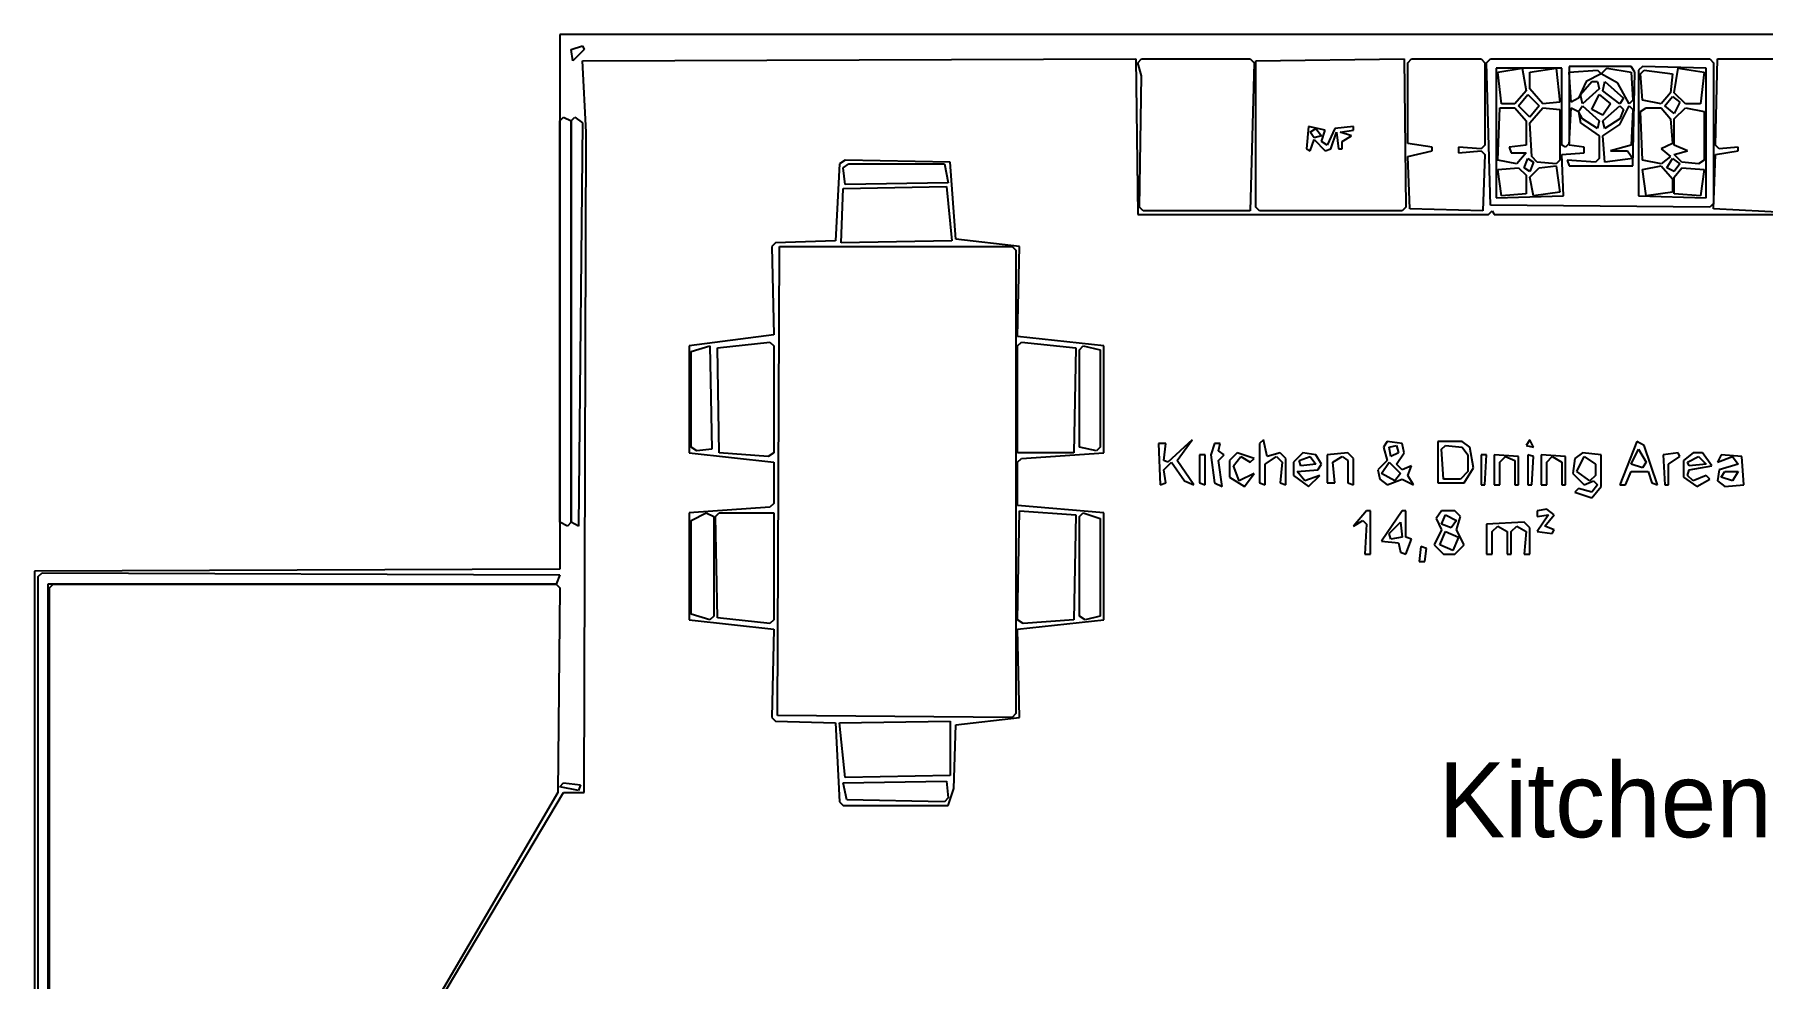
# Model space of a CAD drawing. Extents: x 0 to 12.1, y 0.3 to 7.9.
# Drawn here: x 0.01 to 6.48, y 4.32 to 7.85 of the extents above; entities that cross this region are included whole.
import ezdxf
from ezdxf.enums import TextEntityAlignment as Align

# ---------------------------------------------------------------- set-up
doc = ezdxf.new("R2010")
doc.units = 0
for name, color, linetype in [('A-ANNO', 3, 'Continuous'), ('A-FURN', 30, 'Continuous'), ('A-WALL', 7, 'Continuous')]:
    doc.layers.add(name, color=color, linetype=linetype)

msp = doc.modelspace()

# ---------------------------------------------------------------- linework, layer by layer
at = {"layer": 'A-FURN'}
for p, q in [((2.564125, 6.680775), (2.760825, 6.70185)), ((2.57115, 6.287375), (2.564125, 6.680775)), ((2.760825, 6.70185), (2.774875, 6.6878)), ((2.774875, 6.6878), (2.774875, 6.287375)), ((3.688125, 6.6878), (3.702175, 6.70185)), ((3.688125, 6.287375), (3.688125, 6.6878)), ((3.702175, 6.70185), (3.9059, 6.680775)), ((3.9059, 6.680775), (3.898875, 6.287375)), ((3.91995, 6.67375), (3.934, 6.6878)), ((3.91995, 6.30845), (3.91995, 6.67375)), ((3.934, 6.6878), (3.997225, 6.67375)), ((3.997225, 6.67375), (3.997225, 6.30845)), ((2.7538, 6.273325), (2.57115, 6.287375)), ((2.774875, 6.287375), (2.7538, 6.273325)), ((3.898875, 6.287375), (3.688125, 6.287375)), ((3.983175, 6.2944), (3.91995, 6.30845)), ((3.997225, 6.30845), (3.983175, 6.2944)), ((4.2431, 6.3225), (4.215, 6.3225)), ((4.215, 6.3225), (4.222025, 6.16795)), ((4.236075, 6.259275), (4.2431, 6.3225)), ((4.34145, 6.33655), (4.250125, 6.25225)), ((4.28525, 6.259275), (4.34145, 6.33655)), ((4.36955, 6.28035), (4.36955, 6.174975)), ((4.390625, 6.28035), (4.36955, 6.28035)), ((4.390625, 6.16795), (4.390625, 6.28035)), ((4.42575, 6.3225), (4.4117, 6.28035)), ((4.4117, 6.28035), (4.42575, 6.174975)), ((4.446825, 6.3225), (4.42575, 6.3225)), ((4.4398, 6.2944), (4.446825, 6.3225)), ((4.460875, 6.28035), (4.4398, 6.2944)), ((4.4398, 6.259275), (4.460875, 6.28035)), ((4.51005, 6.287375), (4.48195, 6.259275)), ((4.573275, 6.2663), (4.51005, 6.287375)), ((4.6084, 6.33655), (4.59435, 6.3225)), ((4.59435, 6.3225), (4.59435, 6.174975)), ((4.62245, 6.273325), (4.6084, 6.33655)), ((4.671625, 6.287375), (4.62245, 6.273325)), ((4.6927, 6.2663), (4.671625, 6.287375)), ((4.755925, 6.287375), (4.7208, 6.25225)), ((4.8051, 6.28035), (4.755925, 6.287375)), ((4.826175, 6.245225), (4.8051, 6.28035)), ((4.924525, 6.287375), (4.84725, 6.28035)), ((4.84725, 6.28035), (4.84725, 6.174975)), ((4.9456, 6.2663), (4.924525, 6.287375)), ((5.07205, 6.329525), (5.058, 6.30845)), ((5.058, 6.30845), (5.07205, 6.259275)), ((5.12825, 6.3225), (5.07205, 6.329525)), ((5.079075, 6.30845), (5.107175, 6.315475)), ((5.0861, 6.273325), (5.079075, 6.30845)), ((5.1142, 6.287375), (5.0861, 6.273325)), ((5.107175, 6.315475), (5.1142, 6.287375)), ((5.107175, 6.245225), (5.135275, 6.287375)), ((5.135275, 6.287375), (5.12825, 6.3225)), ((5.261725, 6.329525), (5.261725, 6.174975)), ((5.35305, 6.329525), (5.261725, 6.329525)), ((5.275775, 6.301425), (5.289825, 6.315475)), ((5.2828, 6.189025), (5.275775, 6.301425)), ((5.289825, 6.315475), (5.35305, 6.30845)), ((5.38115, 6.30845), (5.35305, 6.329525)), ((5.35305, 6.30845), (5.374125, 6.28035)), ((5.374125, 6.28035), (5.374125, 6.217125)), ((5.3952, 6.231175), (5.38115, 6.30845)), ((5.4233, 6.28035), (5.4233, 6.16795)), ((5.444375, 6.28035), (5.4233, 6.28035)), ((5.43735, 6.16795), (5.444375, 6.28035)), ((5.472475, 6.28035), (5.472475, 6.16795)), ((5.5638, 6.273325), (5.472475, 6.28035)), ((5.60595, 6.33655), (5.5919, 6.315475)), ((5.5919, 6.315475), (5.62, 6.30845)), ((5.598925, 6.28035), (5.598925, 6.16795)), ((5.62, 6.273325), (5.598925, 6.28035)), ((5.62, 6.30845), (5.60595, 6.33655)), ((5.6481, 6.28035), (5.6481, 6.16795)), ((5.739425, 6.273325), (5.6481, 6.28035)), ((5.80265, 6.287375), (5.77455, 6.2663)), ((5.8729, 6.28035), (5.80265, 6.287375)), ((5.8729, 6.160925), (5.8729, 6.28035)), ((6.006375, 6.329525), (5.94315, 6.16795)), ((5.9853, 6.245225), (6.0134, 6.301425)), ((6.034475, 6.315475), (6.006375, 6.329525)), ((6.0134, 6.301425), (6.0415, 6.25225)), ((6.08365, 6.16795), (6.034475, 6.315475)), ((6.160925, 6.287375), (6.104725, 6.28035)), ((6.104725, 6.28035), (6.11175, 6.16795)), ((6.16795, 6.273325), (6.160925, 6.287375)), ((6.217125, 6.287375), (6.182, 6.259275)), ((6.25225, 6.287375), (6.217125, 6.287375)), ((6.287375, 6.2382), (6.25225, 6.287375)), ((6.3225, 6.28035), (6.30845, 6.25225)), ((6.399775, 6.273325), (6.3225, 6.28035)), ((4.250125, 6.25225), (4.236075, 6.259275)), ((4.236075, 6.22415), (4.264175, 6.25225)), ((4.2431, 6.174975), (4.236075, 6.22415)), ((4.264175, 6.25225), (4.31335, 6.182)), ((4.348475, 6.16795), (4.28525, 6.259275)), ((4.45385, 6.160925), (4.4398, 6.259275)), ((4.48195, 6.259275), (4.48195, 6.19605)), ((4.496, 6.2382), (4.5241, 6.273325)), ((4.517075, 6.182), (4.496, 6.2382)), ((4.5241, 6.273325), (4.559225, 6.25225)), ((4.559225, 6.25225), (4.573275, 6.2663)), ((4.615425, 6.245225), (4.657575, 6.273325)), ((4.615425, 6.16795), (4.615425, 6.245225)), ((4.657575, 6.273325), (4.67865, 6.25225)), ((4.67865, 6.25225), (4.671625, 6.174975)), ((4.6927, 6.16795), (4.6927, 6.2663)), ((4.7208, 6.25225), (4.7208, 6.203075)), ((4.73485, 6.217125), (4.812125, 6.22415)), ((4.76295, 6.182), (4.73485, 6.217125)), ((4.741875, 6.259275), (4.784025, 6.273325)), ((4.7489, 6.2382), (4.741875, 6.259275)), ((4.8051, 6.245225), (4.7489, 6.2382)), ((4.784025, 6.273325), (4.8051, 6.245225)), ((4.812125, 6.22415), (4.826175, 6.245225)), ((4.868325, 6.25225), (4.90345, 6.273325)), ((4.87535, 6.174975), (4.868325, 6.25225)), ((4.90345, 6.273325), (4.924525, 6.259275)), ((4.924525, 6.259275), (4.924525, 6.174975)), ((4.9456, 6.16795), (4.9456, 6.2663)), ((5.07205, 6.259275), (5.036925, 6.22415)), ((5.036925, 6.22415), (5.04395, 6.189025)), ((5.050975, 6.2101), (5.079075, 6.25225)), ((5.079075, 6.25225), (5.121225, 6.2101)), ((5.12825, 6.22415), (5.107175, 6.245225)), ((5.163375, 6.2382), (5.12825, 6.22415)), ((5.149325, 6.203075), (5.163375, 6.2382)), ((5.374125, 6.217125), (5.346025, 6.189025)), ((5.360075, 6.174975), (5.3952, 6.231175)), ((5.49355, 6.25225), (5.514625, 6.273325)), ((5.49355, 6.16795), (5.49355, 6.25225)), ((5.514625, 6.273325), (5.54975, 6.259275)), ((5.54975, 6.259275), (5.54975, 6.16795)), ((5.5638, 6.16795), (5.5638, 6.273325)), ((5.612975, 6.16795), (5.62, 6.273325)), ((5.669175, 6.25225), (5.69025, 6.273325)), ((5.669175, 6.16795), (5.669175, 6.25225)), ((5.69025, 6.273325), (5.725375, 6.25225)), ((5.725375, 6.25225), (5.725375, 6.16795)), ((5.739425, 6.16795), (5.739425, 6.273325)), ((5.77455, 6.2663), (5.767525, 6.2101)), ((5.781575, 6.217125), (5.809675, 6.273325)), ((5.83075, 6.182), (5.781575, 6.217125)), ((5.809675, 6.273325), (5.851825, 6.245225)), ((5.851825, 6.245225), (5.851825, 6.203075)), ((5.964225, 6.16795), (5.9853, 6.217125)), ((6.02745, 6.231175), (5.9853, 6.245225)), ((5.9853, 6.217125), (6.048525, 6.217125)), ((6.0415, 6.25225), (6.02745, 6.231175)), ((6.048525, 6.217125), (6.062575, 6.174975)), ((6.1258, 6.245225), (6.16795, 6.273325)), ((6.1258, 6.16795), (6.1258, 6.245225)), ((6.182, 6.259275), (6.182, 6.19605)), ((6.19605, 6.25225), (6.2382, 6.273325)), ((6.203075, 6.2382), (6.19605, 6.25225)), ((6.19605, 6.203075), (6.203075, 6.22415)), ((6.2663, 6.245225), (6.203075, 6.2382)), ((6.203075, 6.22415), (6.287375, 6.2382)), ((6.2382, 6.273325), (6.2663, 6.245225)), ((6.30845, 6.25225), (6.36465, 6.273325)), ((6.315475, 6.22415), (6.30845, 6.182)), ((6.385725, 6.245225), (6.315475, 6.22415)), ((6.3225, 6.19605), (6.33655, 6.217125)), ((6.33655, 6.217125), (6.385725, 6.217125)), ((6.36465, 6.273325), (6.385725, 6.245225)), ((6.385725, 6.217125), (6.36465, 6.182)), ((6.4068, 6.16795), (6.399775, 6.273325)), ((4.222025, 6.16795), (4.2431, 6.174975)), ((4.31335, 6.182), (4.348475, 6.16795)), ((4.36955, 6.174975), (4.390625, 6.16795)), ((4.42575, 6.174975), (4.45385, 6.160925)), ((4.48195, 6.19605), (4.53815, 6.160925)), ((4.573275, 6.2101), (4.517075, 6.182)), ((4.53815, 6.160925), (4.573275, 6.2101)), ((4.59435, 6.174975), (4.615425, 6.16795)), ((4.671625, 6.174975), (4.6927, 6.16795)), ((4.7208, 6.203075), (4.777, 6.160925)), ((4.81915, 6.203075), (4.76295, 6.182)), ((4.777, 6.160925), (4.81915, 6.203075)), ((4.84725, 6.174975), (4.87535, 6.174975)), ((4.924525, 6.174975), (4.9456, 6.16795)), ((5.04395, 6.189025), (5.07205, 6.16795)), ((5.10015, 6.182), (5.050975, 6.2101)), ((5.07205, 6.16795), (5.12825, 6.189025)), ((5.121225, 6.2101), (5.10015, 6.182)), ((5.12825, 6.189025), (5.1704, 6.16795)), ((5.1704, 6.16795), (5.149325, 6.203075)), ((5.261725, 6.174975), (5.360075, 6.174975)), ((5.346025, 6.189025), (5.2828, 6.189025)), ((5.4233, 6.16795), (5.43735, 6.16795)), ((5.472475, 6.16795), (5.49355, 6.16795)), ((5.54975, 6.16795), (5.5638, 6.16795)), ((5.598925, 6.16795), (5.612975, 6.16795)), ((5.6481, 6.16795), (5.669175, 6.16795)), ((5.725375, 6.16795), (5.739425, 6.16795)), ((5.767525, 6.2101), (5.809675, 6.16795)), ((5.7886, 6.1539), (5.77455, 6.13985)), ((5.837775, 6.13985), (5.7886, 6.1539)), ((5.809675, 6.16795), (5.8448, 6.182)), ((5.851825, 6.203075), (5.83075, 6.182)), ((5.85885, 6.16795), (5.837775, 6.13985)), ((5.837775, 6.118775), (5.8729, 6.160925)), ((5.8448, 6.182), (5.85885, 6.16795)), ((5.94315, 6.16795), (5.964225, 6.16795)), ((6.062575, 6.174975), (6.08365, 6.16795)), ((6.11175, 6.16795), (6.1258, 6.16795)), ((6.182, 6.19605), (6.231175, 6.160925)), ((6.217125, 6.182), (6.19605, 6.203075)), ((6.2663, 6.203075), (6.217125, 6.182)), ((6.231175, 6.160925), (6.28035, 6.189025)), ((6.28035, 6.189025), (6.2663, 6.203075)), ((6.30845, 6.182), (6.33655, 6.160925)), ((6.36465, 6.182), (6.3225, 6.19605)), ((6.33655, 6.160925), (6.4068, 6.16795)), ((5.77455, 6.13985), (5.837775, 6.118775)), ((2.5571, 6.048525), (2.57115, 6.062575)), ((2.564125, 5.669175), (2.5571, 6.048525)), ((2.57115, 6.062575), (2.774875, 6.062575)), ((2.774875, 6.062575), (2.774875, 5.66215)), ((3.688125, 5.66215), (3.69515, 6.0696)), ((3.69515, 6.0696), (3.9059, 6.05555)), ((3.9059, 6.05555), (3.898875, 5.66215)), ((3.91995, 6.048525), (3.934, 6.062575)), ((3.91995, 5.6762), (3.91995, 6.048525)), ((3.934, 6.062575), (3.997225, 6.0415)), ((3.997225, 6.0415), (3.997225, 5.6762)), ((4.994775, 6.0696), (4.9456, 6.0134)), ((4.9456, 6.0134), (4.980725, 6.034475)), ((4.980725, 6.034475), (4.994775, 6.020425)), ((4.994775, 6.020425), (4.98775, 5.908025)), ((5.008825, 6.0696), (4.994775, 6.0696)), ((5.008825, 5.908025), (5.008825, 6.0696)), ((5.12825, 6.0696), (5.050975, 5.9572)), ((5.079075, 5.9853), (5.121225, 6.02745)), ((5.121225, 6.02745), (5.12825, 5.97125)), ((5.1423, 6.0696), (5.12825, 6.0696)), ((5.1423, 5.97125), (5.1423, 6.0696)), ((5.275775, 6.0696), (5.2547, 6.0415)), ((5.2547, 6.0415), (5.275775, 5.99935)), ((5.32495, 6.0696), (5.275775, 6.0696)), ((5.275775, 6.020425), (5.289825, 6.05555)), ((5.3109, 6.006375), (5.275775, 6.020425)), ((5.289825, 6.05555), (5.331975, 6.034475)), ((5.331975, 6.034475), (5.3109, 6.006375)), ((5.346025, 6.048525), (5.32495, 6.0696)), ((5.331975, 5.99935), (5.346025, 6.048525)), ((5.584875, 6.02745), (5.444375, 6.020425)), ((5.444375, 6.020425), (5.444375, 5.908025)), ((5.60595, 6.006375), (5.584875, 6.02745)), ((5.669175, 6.076625), (5.63405, 6.0696)), ((5.63405, 6.0696), (5.63405, 6.048525)), ((5.63405, 6.048525), (5.6762, 6.05555)), ((5.6762, 6.05555), (5.63405, 5.992325)), ((5.66215, 6.0134), (5.697275, 6.05555)), ((5.697275, 6.05555), (5.669175, 6.076625)), ((5.050975, 5.9572), (5.1142, 5.950175)), ((5.0861, 5.964225), (5.079075, 5.9853)), ((5.12825, 5.97125), (5.0861, 5.964225)), ((5.163375, 5.964225), (5.1423, 5.97125)), ((5.1423, 5.908025), (5.163375, 5.964225)), ((5.275775, 5.99935), (5.247675, 5.94315)), ((5.26875, 5.94315), (5.289825, 5.992325)), ((5.289825, 5.992325), (5.339, 5.97125)), ((5.339, 5.97125), (5.317925, 5.922075)), ((5.360075, 5.94315), (5.331975, 5.99935)), ((5.46545, 5.992325), (5.486525, 6.0134)), ((5.46545, 5.908025), (5.46545, 5.992325)), ((5.486525, 6.0134), (5.52165, 5.992325)), ((5.52165, 5.992325), (5.52165, 5.908025)), ((5.5357, 5.992325), (5.556775, 6.0134)), ((5.5357, 5.908025), (5.5357, 5.992325)), ((5.556775, 6.0134), (5.5919, 5.992325)), ((5.5919, 5.992325), (5.584875, 5.908025)), ((5.60595, 5.908025), (5.60595, 6.006375)), ((5.63405, 5.992325), (5.69025, 5.9853)), ((5.697275, 5.99935), (5.66215, 6.0134)), ((5.69025, 5.9853), (5.697275, 5.99935)), ((4.98775, 5.908025), (5.008825, 5.908025)), ((5.1142, 5.950175), (5.121225, 5.91505)), ((5.121225, 5.91505), (5.1423, 5.908025)), ((5.1985, 5.936125), (5.191475, 5.879925)), ((5.219575, 5.9291), (5.1985, 5.936125)), ((5.21255, 5.879925), (5.219575, 5.9291)), ((5.247675, 5.94315), (5.2828, 5.908025)), ((5.317925, 5.922075), (5.26875, 5.94315)), ((5.2828, 5.908025), (5.32495, 5.908025)), ((5.32495, 5.908025), (5.360075, 5.94315)), ((5.444375, 5.908025), (5.46545, 5.908025)), ((5.52165, 5.908025), (5.5357, 5.908025)), ((5.584875, 5.908025), (5.60595, 5.908025)), ((5.191475, 5.879925), (5.21255, 5.879925)), ((2.760825, 5.6481), (2.564125, 5.669175)), ((2.774875, 5.66215), (2.760825, 5.6481)), ((3.7092, 5.6481), (3.688125, 5.66215)), ((3.898875, 5.66215), (3.7092, 5.6481)), ((3.941025, 5.66215), (3.91995, 5.6762)), ((3.997225, 5.6762), (3.941025, 5.66215)), ((3.02075, 5.275775), (3.435225, 5.2828)), ((3.041825, 5.07205), (3.02075, 5.275775)), ((3.435225, 5.2828), (3.435225, 5.079075)), ((3.0348, 5.050975), (3.421175, 5.058)), ((3.04885, 4.98775), (3.0348, 5.050975)), ((3.435225, 5.079075), (3.041825, 5.07205)), ((3.421175, 5.058), (3.4282, 4.994775)), ((3.41415, 4.980725), (3.04885, 4.98775)), ((3.4282, 4.994775), (3.41415, 4.980725))]:
    msp.add_line(p, q, dxfattribs=at)
at = {"layer": 'A-WALL'}
for p, q in [((9.041175, 7.85395), (1.974025, 7.85395)), ((1.974025, 7.85395), (1.974025, 5.851825)), ((2.016175, 7.79775), (2.058325, 7.8118)), ((2.0232, 7.7556), (2.016175, 7.79775)), ((2.06535, 7.79775), (2.0232, 7.7556)), ((2.058325, 7.8118), (2.06535, 7.79775)), ((2.058325, 7.7556), (4.1307, 7.762625)), ((2.072375, 7.48865), (2.058325, 7.7556)), ((4.1307, 7.762625), (4.137725, 7.17955)), ((4.137725, 7.748575), (4.151775, 7.762625)), ((4.151775, 7.6994), (4.137725, 7.748575)), ((4.14475, 7.20765), (4.151775, 7.6994)), ((4.151775, 7.762625), (4.559225, 7.762625)), ((4.559225, 7.762625), (4.573275, 7.748575)), ((4.573275, 7.748575), (4.559225, 7.1936)), ((4.5803, 7.7556), (5.135275, 7.762625)), ((4.5803, 7.20765), (4.5803, 7.7556)), ((5.135275, 7.762625), (5.1423, 7.20765)), ((5.149325, 7.748575), (5.163375, 7.762625)), ((5.149325, 7.4465), (5.149325, 7.748575)), ((5.163375, 7.762625), (5.4233, 7.762625)), ((5.4233, 7.762625), (5.43735, 7.748575)), ((5.43735, 7.748575), (5.43735, 7.439475)), ((5.444375, 7.748575), (5.458425, 7.762625)), ((5.458425, 7.214675), (5.444375, 7.748575)), ((5.458425, 7.762625), (6.28035, 7.762625)), ((5.4795, 7.7275), (5.4795, 7.242775)), ((5.725375, 7.7275), (5.4795, 7.7275)), ((5.486525, 7.71345), (5.57785, 7.7275)), ((5.500575, 7.594025), (5.486525, 7.71345)), ((5.57785, 7.7275), (5.5919, 7.6432)), ((5.60595, 7.71345), (5.7043, 7.7275)), ((5.60595, 7.650225), (5.60595, 7.71345)), ((5.7043, 7.7275), (5.71835, 7.60105)), ((5.725375, 7.439475), (5.725375, 7.7275)), ((5.9853, 7.734525), (5.753475, 7.734525)), ((5.753475, 7.734525), (5.753475, 7.4465)), ((5.753475, 7.71345), (5.85885, 7.720475)), ((5.7605, 7.60105), (5.753475, 7.71345)), ((5.8729, 7.706425), (5.8167, 7.678325)), ((5.85885, 7.720475), (5.8729, 7.706425)), ((5.8729, 7.706425), (5.893975, 7.7275)), ((5.936125, 7.6713), (5.8729, 7.706425)), ((5.893975, 7.7275), (5.9853, 7.71345)), ((5.99935, 7.71345), (5.9853, 7.734525)), ((5.9853, 7.71345), (5.992325, 7.608075)), ((5.992325, 7.3622), (5.99935, 7.71345)), ((6.02745, 7.734525), (6.0134, 7.720475)), ((6.0134, 7.720475), (6.0134, 7.2498)), ((6.020425, 7.706425), (6.034475, 7.720475)), ((6.02745, 7.608075), (6.020425, 7.706425)), ((6.2663, 7.7275), (6.02745, 7.734525)), ((6.034475, 7.720475), (6.13985, 7.706425)), ((6.13985, 7.706425), (6.132825, 7.636175)), ((6.146875, 7.636175), (6.160925, 7.7275)), ((6.160925, 7.7275), (6.259275, 7.71345)), ((6.259275, 7.71345), (6.245225, 7.594025)), ((6.2663, 7.242775), (6.2663, 7.7275)), ((6.28035, 7.762625), (6.2944, 7.748575)), ((6.2944, 7.748575), (6.2944, 7.2217)), ((6.301425, 7.439475), (6.30845, 7.762625)), ((6.30845, 7.762625), (7.1374, 7.762625)), ((5.5919, 7.6432), (5.54975, 7.594025)), ((5.655125, 7.594025), (5.60595, 7.650225)), ((5.8167, 7.678325), (5.7886, 7.6151)), ((5.795625, 7.62915), (5.837775, 7.678325)), ((5.865875, 7.650225), (5.80265, 7.594025)), ((5.837775, 7.678325), (5.85885, 7.678325)), ((5.85885, 7.678325), (5.865875, 7.650225)), ((5.879925, 7.6432), (5.88695, 7.678325)), ((5.94315, 7.594025), (5.879925, 7.6432)), ((5.88695, 7.678325), (5.9572, 7.6151)), ((5.978275, 7.594025), (5.936125, 7.6713)), ((6.132825, 7.636175), (6.0977, 7.594025)), ((6.189025, 7.594025), (6.146875, 7.636175)), ((5.486525, 7.383275), (5.49355, 7.579975)), ((5.49355, 7.579975), (5.54975, 7.579975)), ((5.54975, 7.594025), (5.500575, 7.594025)), ((5.54975, 7.579975), (5.5919, 7.5308)), ((5.5638, 7.587), (5.598925, 7.62915)), ((5.60595, 7.54485), (5.5638, 7.587)), ((5.598925, 7.62915), (5.641075, 7.587)), ((5.641075, 7.587), (5.60595, 7.54485)), ((5.60595, 7.523775), (5.655125, 7.579975)), ((5.71835, 7.60105), (5.655125, 7.594025)), ((5.655125, 7.579975), (5.71835, 7.57295)), ((5.71835, 7.57295), (5.71835, 7.383275)), ((5.753475, 7.439475), (5.7605, 7.579975)), ((5.7886, 7.6151), (5.7605, 7.60105)), ((5.7605, 7.579975), (5.7886, 7.565925)), ((5.7886, 7.565925), (5.80265, 7.587)), ((5.80265, 7.594025), (5.795625, 7.62915)), ((5.80265, 7.587), (5.865875, 7.5308)), ((5.837775, 7.57295), (5.865875, 7.62915)), ((5.879925, 7.551875), (5.837775, 7.57295)), ((5.865875, 7.62915), (5.908025, 7.594025)), ((5.908025, 7.594025), (5.879925, 7.551875)), ((5.879925, 7.5308), (5.94315, 7.587)), ((5.9572, 7.6151), (5.94315, 7.594025)), ((5.94315, 7.51675), (5.978275, 7.587)), ((5.94315, 7.587), (5.9572, 7.57295)), ((5.9572, 7.57295), (5.94315, 7.537825)), ((5.992325, 7.608075), (5.978275, 7.594025)), ((5.978275, 7.587), (5.992325, 7.57295)), ((5.992325, 7.57295), (5.9853, 7.439475)), ((6.020425, 7.565925), (6.0415, 7.579975)), ((6.0977, 7.594025), (6.02745, 7.608075)), ((6.0415, 7.579975), (6.0977, 7.579975)), ((6.0977, 7.579975), (6.132825, 7.537825)), ((6.11175, 7.587), (6.13985, 7.622125)), ((6.146875, 7.5589), (6.11175, 7.587)), ((6.13985, 7.622125), (6.16795, 7.60105)), ((6.16795, 7.60105), (6.146875, 7.5589)), ((6.146875, 7.537825), (6.189025, 7.579975)), ((6.245225, 7.594025), (6.189025, 7.594025)), ((6.189025, 7.579975), (6.259275, 7.565925)), ((1.974025, 7.5308), (1.988075, 7.54485)), ((1.974025, 6.02745), (1.974025, 7.5308)), ((1.988075, 7.54485), (2.016175, 7.5308)), ((2.016175, 7.5308), (2.030225, 7.54485)), ((2.016175, 6.02745), (2.016175, 7.5308)), ((2.016175, 7.5308), (2.016175, 6.02745)), ((2.030225, 7.54485), (2.058325, 7.523775)), ((2.058325, 7.523775), (2.044275, 6.0134)), ((4.777, 7.509725), (4.769975, 7.425425)), ((4.840225, 7.495675), (4.777, 7.509725)), ((4.9456, 7.509725), (4.87535, 7.5027)), ((4.9456, 7.495675), (4.9456, 7.509725)), ((5.5919, 7.5308), (5.5919, 7.439475)), ((5.612975, 7.397325), (5.60595, 7.523775)), ((5.7886, 7.565925), (5.795625, 7.523775)), ((5.80265, 7.537825), (5.7886, 7.565925)), ((5.795625, 7.523775), (5.865875, 7.4746)), ((5.85885, 7.5027), (5.80265, 7.537825)), ((5.865875, 7.5308), (5.85885, 7.5027)), ((5.88695, 7.5027), (5.879925, 7.5308)), ((5.879925, 7.4746), (5.94315, 7.51675)), ((5.94315, 7.537825), (5.88695, 7.5027)), ((6.02745, 7.383275), (6.020425, 7.565925)), ((6.132825, 7.537825), (6.13985, 7.4465)), ((6.146875, 7.439475), (6.146875, 7.537825)), ((6.259275, 7.565925), (6.259275, 7.383275)), ((2.06535, 5.01585), (2.072375, 7.48865)), ((4.784025, 7.48865), (4.8051, 7.5027)), ((4.798075, 7.467575), (4.784025, 7.48865)), ((4.784025, 7.4184), (4.798075, 7.46055)), ((4.826175, 7.4746), (4.798075, 7.467575)), ((4.798075, 7.46055), (4.840225, 7.4184)), ((4.8051, 7.5027), (4.826175, 7.4746)), ((4.826175, 7.453525), (4.840225, 7.495675)), ((4.84725, 7.439475), (4.826175, 7.453525)), ((4.87535, 7.5027), (4.84725, 7.439475)), ((4.8613, 7.425425), (4.882375, 7.48865)), ((4.882375, 7.48865), (4.8894, 7.425425)), ((4.896425, 7.48865), (4.9456, 7.495675)), ((4.938575, 7.4746), (4.896425, 7.48865)), ((4.90345, 7.453525), (4.938575, 7.4746)), ((4.90345, 7.425425), (4.90345, 7.453525)), ((5.24065, 7.43245), (5.149325, 7.4465)), ((5.753475, 7.4465), (5.739425, 7.43245)), ((5.865875, 7.4746), (5.865875, 7.3903)), ((5.88695, 7.37625), (5.879925, 7.4746)), ((6.13985, 7.4465), (6.0977, 7.425425)), ((3.041825, 7.383275), (3.02075, 7.369225)), ((3.435225, 7.37625), (3.041825, 7.383275)), ((3.4563, 7.088225), (3.435225, 7.37625)), ((4.769975, 7.425425), (4.784025, 7.4184)), ((4.840225, 7.4184), (4.8613, 7.425425)), ((4.8894, 7.425425), (4.90345, 7.425425)), ((5.149325, 7.397325), (5.24065, 7.4184)), ((5.15635, 7.200625), (5.149325, 7.397325)), ((5.24065, 7.4184), (5.24065, 7.43245)), ((5.4233, 7.425425), (5.339, 7.43245)), ((5.339, 7.43245), (5.339, 7.411375)), ((5.339, 7.411375), (5.4233, 7.4184)), ((5.43735, 7.439475), (5.4233, 7.425425)), ((5.4233, 7.4184), (5.43735, 7.40435)), ((5.43735, 7.40435), (5.430325, 7.1936)), ((5.556775, 7.369225), (5.486525, 7.383275)), ((5.5919, 7.439475), (5.528675, 7.43245)), ((5.528675, 7.43245), (5.5357, 7.411375)), ((5.5357, 7.411375), (5.5919, 7.411375)), ((5.5919, 7.411375), (5.556775, 7.369225)), ((5.584875, 7.355175), (5.598925, 7.3903)), ((5.598925, 7.3903), (5.62, 7.37625)), ((5.62, 7.37625), (5.60595, 7.341125)), ((5.63405, 7.37625), (5.612975, 7.397325)), ((5.7043, 7.369225), (5.63405, 7.37625)), ((5.71835, 7.383275), (5.7043, 7.369225)), ((5.739425, 7.43245), (5.725375, 7.439475)), ((5.725375, 7.40435), (5.809675, 7.411375)), ((5.7324, 7.2498), (5.725375, 7.40435)), ((5.851825, 7.37625), (5.74645, 7.383275)), ((5.74645, 7.383275), (5.753475, 7.3622)), ((5.809675, 7.43245), (5.753475, 7.439475)), ((5.809675, 7.411375), (5.809675, 7.43245)), ((5.865875, 7.3903), (5.851825, 7.37625)), ((5.992325, 7.3903), (5.88695, 7.37625)), ((5.9853, 7.439475), (5.908025, 7.4184)), ((5.908025, 7.4184), (5.97125, 7.4184)), ((5.97125, 7.4184), (5.992325, 7.3903)), ((6.0977, 7.369225), (6.02745, 7.383275)), ((6.0977, 7.425425), (6.132825, 7.397325)), ((6.132825, 7.397325), (6.0977, 7.369225)), ((6.118775, 7.355175), (6.13985, 7.3903)), ((6.13985, 7.3903), (6.16795, 7.369225)), ((6.19605, 7.4184), (6.146875, 7.439475)), ((6.146875, 7.40435), (6.19605, 7.4184)), ((6.174975, 7.37625), (6.146875, 7.40435)), ((6.2382, 7.369225), (6.174975, 7.37625)), ((6.259275, 7.383275), (6.2382, 7.369225)), ((6.2944, 7.200625), (6.301425, 7.40435)), ((6.315475, 7.425425), (6.301425, 7.439475)), ((6.301425, 7.40435), (6.385725, 7.4184)), ((6.385725, 7.43245), (6.315475, 7.425425)), ((6.385725, 7.4184), (6.385725, 7.43245)), ((3.02075, 7.369225), (3.0067, 7.0812)), ((3.0348, 7.355175), (3.055875, 7.369225)), ((3.041825, 7.29195), (3.0348, 7.355175)), ((3.055875, 7.369225), (3.41415, 7.369225)), ((3.41415, 7.369225), (3.4282, 7.298975)), ((5.486525, 7.34815), (5.5638, 7.355175)), ((5.500575, 7.2498), (5.486525, 7.34815)), ((5.5638, 7.355175), (5.5919, 7.327075)), ((5.60595, 7.341125), (5.584875, 7.355175)), ((5.5919, 7.327075), (5.5919, 7.256825)), ((5.60595, 7.32005), (5.641075, 7.355175)), ((5.62, 7.2498), (5.60595, 7.32005)), ((5.641075, 7.355175), (5.7043, 7.3622)), ((5.7043, 7.3622), (5.71835, 7.26385)), ((5.753475, 7.3622), (5.992325, 7.3622)), ((6.02745, 7.34815), (6.0977, 7.3622)), ((6.0415, 7.2498), (6.02745, 7.34815)), ((6.0977, 7.3622), (6.13985, 7.313025)), ((6.146875, 7.341125), (6.118775, 7.355175)), ((6.13985, 7.313025), (6.13985, 7.26385)), ((6.16795, 7.369225), (6.146875, 7.341125)), ((6.146875, 7.32005), (6.174975, 7.355175)), ((6.146875, 7.256825), (6.146875, 7.32005)), ((6.174975, 7.355175), (6.259275, 7.34815)), ((6.259275, 7.34815), (6.245225, 7.2498)), ((3.027775, 7.074175), (3.0348, 7.2779)), ((3.0348, 7.2779), (3.421175, 7.284925)), ((3.4282, 7.298975), (3.041825, 7.29195)), ((3.421175, 7.284925), (3.44225, 7.0812)), ((5.4795, 7.242775), (5.7324, 7.2498)), ((5.5919, 7.256825), (5.500575, 7.2498)), ((5.71835, 7.26385), (5.62, 7.2498)), ((6.0134, 7.2498), (6.2663, 7.242775)), ((6.13985, 7.26385), (6.0415, 7.2498)), ((6.245225, 7.2498), (6.146875, 7.256825)), ((4.1588, 7.1936), (4.14475, 7.20765)), ((4.559225, 7.1936), (4.1588, 7.1936)), ((4.59435, 7.1936), (4.5803, 7.20765)), ((5.12825, 7.1936), (4.59435, 7.1936)), ((5.1423, 7.20765), (5.12825, 7.1936)), ((5.430325, 7.1936), (5.15635, 7.200625)), ((5.4514, 7.17955), (5.46545, 7.1936)), ((6.28035, 7.20765), (5.458425, 7.214675)), ((5.46545, 7.1936), (5.472475, 7.17955)), ((6.2944, 7.2217), (6.28035, 7.20765)), ((6.582425, 7.186575), (6.2944, 7.200625)), ((4.137725, 7.17955), (5.4514, 7.17955)), ((5.472475, 7.17955), (6.554325, 7.17955)), ((2.7819, 7.074175), (2.76785, 7.060125)), ((2.76785, 7.060125), (2.774875, 6.72995)), ((3.0067, 7.0812), (2.7819, 7.074175)), ((2.788925, 5.303875), (2.79595, 7.060125)), ((2.79595, 7.060125), (3.66705, 7.060125)), ((3.44225, 7.0812), (3.027775, 7.074175)), ((3.69515, 7.060125), (3.4563, 7.088225)), ((3.66705, 7.060125), (3.6811, 7.046075)), ((3.688125, 6.722925), (3.69515, 7.060125)), ((3.6811, 7.046075), (3.6811, 5.3109)), ((2.774875, 6.72995), (2.45875, 6.6878)), ((2.45875, 6.6878), (2.45875, 6.287375)), ((2.465775, 6.666725), (2.536025, 6.6878)), ((2.465775, 6.30845), (2.465775, 6.666725)), ((2.536025, 6.6878), (2.54305, 6.301425)), ((4.011275, 6.6878), (3.688125, 6.722925)), ((4.011275, 6.287375), (4.011275, 6.6878)), ((2.45875, 6.287375), (2.774875, 6.25225)), ((2.48685, 6.2944), (2.465775, 6.30845)), ((2.54305, 6.301425), (2.48685, 6.2944)), ((3.702175, 6.2663), (4.011275, 6.287375)), ((2.774875, 6.25225), (2.774875, 6.0977)), ((3.688125, 6.25225), (3.702175, 6.2663)), ((3.688125, 6.090675), (3.688125, 6.25225)), ((2.760825, 6.08365), (2.45875, 6.062575)), ((2.774875, 6.0977), (2.760825, 6.08365)), ((4.011275, 6.062575), (3.688125, 6.090675)), ((2.002125, 6.0134), (1.974025, 6.02745)), ((2.016175, 6.02745), (2.002125, 6.0134)), ((2.044275, 6.0134), (2.016175, 6.02745)), ((2.45875, 6.062575), (2.45875, 5.66215)), ((2.465775, 6.034475), (2.521975, 6.062575)), ((2.465775, 5.683225), (2.465775, 6.034475)), ((2.521975, 6.062575), (2.550075, 6.048525)), ((2.550075, 6.048525), (2.550075, 5.6762)), ((4.011275, 5.66215), (4.011275, 6.062575)), ((1.974025, 5.851825), (0.007025, 5.8448)), ((0.007025, 5.8448), (0.007025, 1.2083)), ((0.021075, 5.823725), (0.035125, 5.837775)), ((0.021075, 1.22235), (0.021075, 5.823725)), ((0.035125, 5.837775), (1.974025, 5.83075)), ((1.974025, 5.83075), (1.959975, 5.795625)), ((1.959975, 5.795625), (0.0562, 5.795625)), ((0.0562, 5.795625), (0.0562, 1.25045)), ((0.063225, 5.781575), (0.077275, 5.795625)), ((0.063225, 1.271525), (0.063225, 5.781575)), ((0.077275, 5.795625), (1.959975, 5.795625)), ((1.959975, 5.795625), (1.974025, 5.781575)), ((1.974025, 5.781575), (1.967, 5.01585)), ((2.45875, 5.66215), (2.774875, 5.627025)), ((2.536025, 5.66215), (2.465775, 5.683225)), ((2.550075, 5.6762), (2.536025, 5.66215)), ((3.688125, 5.627025), (4.011275, 5.66215)), ((2.774875, 5.627025), (2.76785, 5.29685)), ((3.69515, 5.29685), (3.688125, 5.627025)), ((3.6811, 5.3109), (3.66705, 5.29685)), ((2.76785, 5.29685), (2.7819, 5.2828)), ((2.7819, 5.2828), (3.0067, 5.275775)), ((3.66705, 5.29685), (2.788925, 5.303875)), ((3.0067, 5.275775), (3.02075, 4.980725)), ((3.449275, 5.0299), (3.4563, 5.26875)), ((3.4563, 5.26875), (3.69515, 5.29685)), ((1.974025, 5.036925), (1.988075, 5.050975)), ((1.988075, 5.050975), (2.0513, 5.04395)), ((1.967, 5.01585), (1.50335, 4.222025)), ((1.524425, 4.236075), (1.988075, 5.01585)), ((2.044275, 5.022875), (1.974025, 5.036925)), ((1.988075, 5.01585), (2.06535, 5.01585)), ((2.0513, 5.04395), (2.044275, 5.022875)), ((3.4282, 4.966675), (3.449275, 5.0299)), ((3.02075, 4.980725), (3.0348, 4.966675)), ((3.0348, 4.966675), (3.4282, 4.966675))]:
    msp.add_line(p, q, dxfattribs=at)

# ---------------------------------------------------------------- texts
at = {"layer": 'A-ANNO'}
msp.add_text('Kitchen & Dining Area', height=0.28, dxfattribs=at).set_placement((7.09525, 4.98775), align=Align.MIDDLE_CENTER)

doc.saveas('drawing.dxf')
